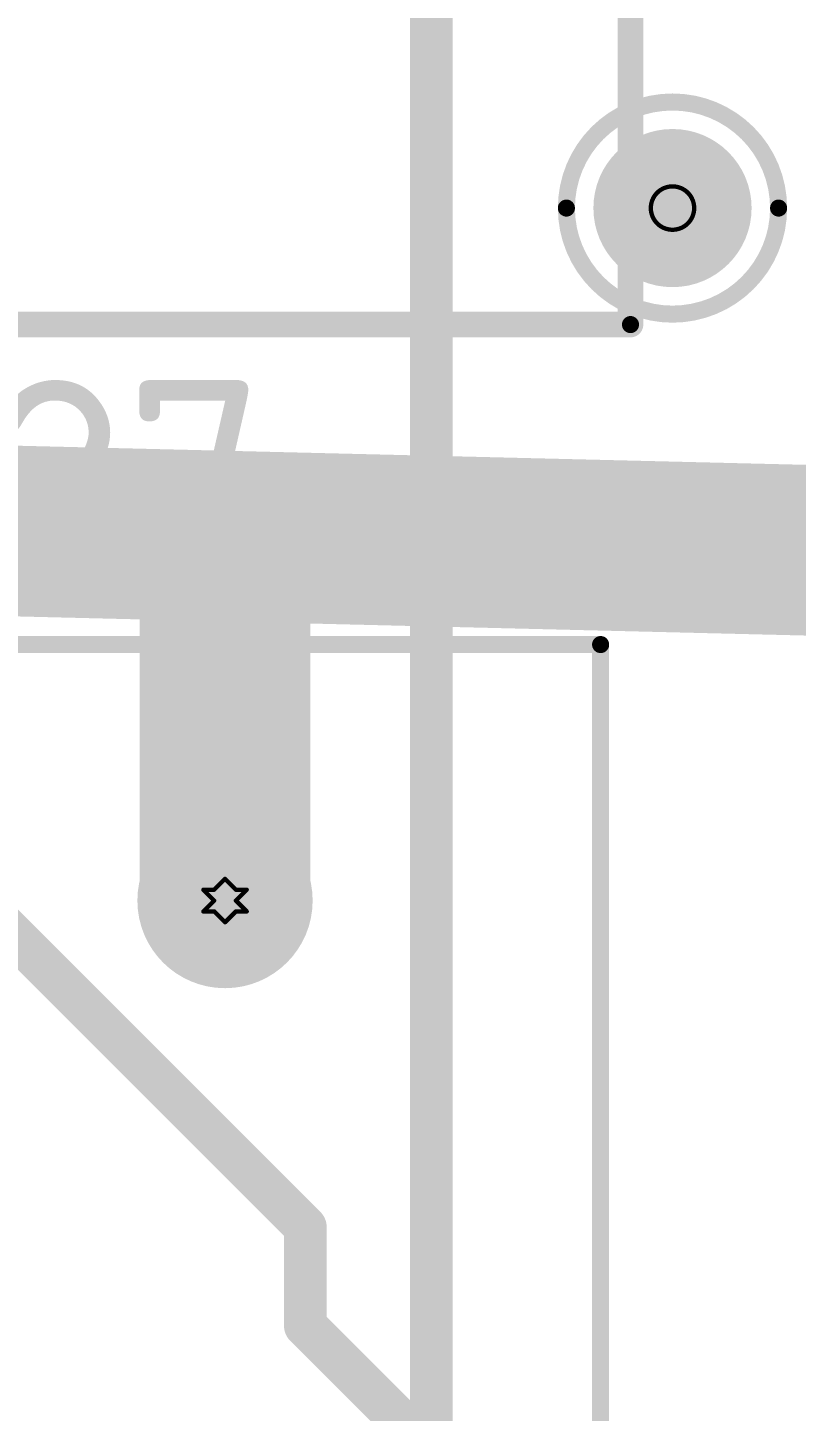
# Model space of a CAD drawing. Header units: millimetres. Extents: x 3219 to 51106, y -14166 to 2063.
# Drawn here: x 5620.67 to 5629.67, y 1815.87 to 1832.09 of the extents above; entities that cross this region are included whole.
import ezdxf

# ---------------------------------------------------------------- set-up
doc = ezdxf.new("R2010")
doc.units = ezdxf.units.MM
doc.layers.get('0').update_dxf_attribs({"lineweight": 53})
for name, color, linetype in [('Bottom Layer', 5, 'Continuous'), ('Bottom Solder', 6, 'Continuous'), ('Drill Drawing', 1, 'Continuous'), ('Mechanical 1', 6, 'Continuous'), ('Multi-Layer', 9, 'Continuous'), ('Top Layer', 1, 'Continuous'), ('Top Overlay', 2, 'Continuous'), ('Top Solder', 216, 'Continuous')]:
    doc.layers.add(name, color=color, linetype=linetype)
doc.styles.add('GOST type B', font='GOST_B.TTF', dxfattribs={"height": 3.5})

# ---------------------------------------------------------------- blocks, each defined once
blk = doc.blocks.new('_2_33_2_2PIN_2')
at = {"layer": 'Bottom Layer'}
h = blk.add_hatch(color=5, dxfattribs=at)
edge = h.paths.add_edge_path()
edge.add_arc((10.00000032, 0), 0.9249994199999999, 0, 360)
at = {"layer": 'Bottom Solder'}
h = blk.add_hatch(color=6, dxfattribs=at)
edge = h.paths.add_edge_path()
edge.add_arc((10.00000032, 0), 1.02659942, 0, 360)
at = {"layer": 'Multi-Layer'}
h = blk.add_hatch(color=9, dxfattribs=at)
edge = h.paths.add_edge_path()
edge.add_arc((10.00000032, 0), 0.9249994199999999, 0, 360)
at = {"layer": 'Top Layer'}
h = blk.add_hatch(color=1, dxfattribs=at)
edge = h.paths.add_edge_path()
edge.add_arc((10.00000032, 0), 0.9249994199999999, 0, 360)
at = {"layer": 'Top Solder'}
h = blk.add_hatch(color=216, dxfattribs=at)
edge = h.paths.add_edge_path()
edge.add_arc((10.00000032, 0), 1.02659942, 0, 360)
at = {"layer": 'Mechanical 1'}
for points in [[(12.99999686, 4.40017154, 0.1999996, 0.1999996, 0), (13.00000194, -4.39999628, 0.1999996, 0.1999996, 0)], [(13.00000194, -4.39999628, 0.1999996, 0.1999996, 0), (-4.699998219999999, -4.40000136, 0.1999996, 0.1999996, 0)]]:
    blk.add_lwpolyline(points, format="xyseb", dxfattribs=at)
blk.add_lwpolyline([(12.95000204, -4.39999628, 0.0999998, 0.0999998, 1), (13.05000184, -4.39999628, 0.0999998, 0.0999998, 1)], format="xyseb", close=True, dxfattribs=at)
blk.add_lwpolyline([(12.95000204, -4.39999628, 0.0999998, 0.0999998, 1), (13.05000184, -4.39999628, 0.0999998, 0.0999998, 1)], format="xyseb", close=True, dxfattribs=at)
at = {"layer": 'Top Overlay'}
for points in [[(12.99999686, 4.40017154, 0.1999996, 0.1999996, 0), (13.00000194, -4.399846419999999, 0.1999996, 0.1999996, 0)], [(-4.700005839999999, -4.399838799999999, 0.1999996, 0.1999996, 0), (13.00000194, -4.399846419999999, 0.1999996, 0.1999996, 0)]]:
    blk.add_lwpolyline(points, format="xyseb", dxfattribs=at)
blk.add_lwpolyline([(12.95000204, -4.399846419999999, 0.0999998, 0.0999998, 1), (13.05000184, -4.399846419999999, 0.0999998, 0.0999998, 1)], format="xyseb", close=True, dxfattribs=at)
blk.add_lwpolyline([(12.95000204, -4.399846419999999, 0.0999998, 0.0999998, 1), (13.05000184, -4.399846419999999, 0.0999998, 0.0999998, 1)], format="xyseb", close=True, dxfattribs=at)
blk = doc.blocks.new('_73_14__4____D28_40')
at = {"layer": 'Mechanical 1'}
for points in [[(23.99999772, 14.4999964, 0.1999996, 0.1999996, 0), (-23.99999772, 14.4999964, 0.1999996, 0.1999996, 0)], [(24.00000026, -13.99999994, 0.1999996, 0.1999996, 0), (23.99999772, 14.4999964, 0.1999996, 0.1999996, 0)]]:
    blk.add_lwpolyline(points, format="xyseb", dxfattribs=at)
blk.add_lwpolyline([(23.94999782, 14.4999964, 0.0999998, 0.0999998, 1), (24.04999762, 14.4999964, 0.0999998, 0.0999998, 1)], format="xyseb", close=True, dxfattribs=at)
blk.add_lwpolyline([(23.94999782, 14.4999964, 0.0999998, 0.0999998, 1), (24.04999762, 14.4999964, 0.0999998, 0.0999998, 1)], format="xyseb", close=True, dxfattribs=at)
at = {"layer": 'Top Overlay'}
for points in [[(23.99999772, 14.4999964, 0.2999994, 0.2999994, 0), (-23.99999772, 14.4999964, 0.2999994, 0.2999994, 0)], [(24.00000026, -13.99999994, 0.2999994, 0.2999994, 0), (23.99999772, 14.4999964, 0.2999994, 0.2999994, 0)]]:
    blk.add_lwpolyline(points, format="xyseb", dxfattribs=at)
blk.add_lwpolyline([(23.92499914, 14.4999964, 0.1499997, 0.1499997, 1), (24.0749963, 14.4999964, 0.1499997, 0.1499997, 1)], format="xyseb", close=True, dxfattribs=at)
blk.add_lwpolyline([(23.92499914, 14.4999964, 0.1499997, 0.1499997, 1), (24.0749963, 14.4999964, 0.1499997, 0.1499997, 1)], format="xyseb", close=True, dxfattribs=at)

msp = doc.modelspace()

# ---------------------------------------------------------------- hatches: boundary and pattern name
at = {"layer": 'Bottom Layer'}
h = msp.add_hatch(color=5, dxfattribs=at)
edge = h.paths.add_edge_path()
edge.add_arc((5628.220527565325, 1829.973092049654), 0.8249996199999998, 0, 360)
at = {"layer": 'Bottom Solder'}
h = msp.add_hatch(color=6, dxfattribs=at)
edge = h.paths.add_edge_path()
edge.add_arc((5628.220527565325, 1829.973092049654), 0.92659962, 0, 360)
at = {"layer": 'Multi-Layer'}
h = msp.add_hatch(color=9, dxfattribs=at)
edge = h.paths.add_edge_path()
edge.add_arc((5628.220527565325, 1829.973092049654), 0.8249996199999998, 0, 360)
at = {"layer": 'Top Layer'}
h = msp.add_hatch(color=1, dxfattribs=at)
edge = h.paths.add_edge_path()
edge.add_arc((5628.220527565325, 1829.973092049654), 0.8249996199999998, 0, 360)
at = {"layer": 'Top Solder'}
h = msp.add_hatch(color=216, dxfattribs=at)
edge = h.paths.add_edge_path()
edge.add_arc((5628.220527565325, 1829.973092049654), 0.92659962, 0, 360)

# ---------------------------------------------------------------- linework, layer by layer
at = {"layer": 'Bottom Layer'}
for points in [[(5617.521686885324, 1826.261544989654, 2.00000108, 2.00000108, 0), (5622.979049605325, 1826.129155109654, 2.00000108, 2.00000108, 0)], [(5622.979049605325, 1821.858617549654, 2.00000108, 2.00000108, 0), (5622.979049605325, 1826.129155109654, 2.00000108, 2.00000108, 0)], [(5622.979049605325, 1826.129155109654, 2.00000108, 2.00000108, 0), (5634.127927485326, 1825.858693369654, 2.00000108, 2.00000108, 0)], [(5619.093619225325, 1822.858105009654, 0.499999, 0.499999, 0), (5623.919619225326, 1818.032105009655, 0.499999, 0.499999, 0)], [(5622.978539065323, 1821.858107009654, 2.00000108, 2.00000108, 0), (5622.979049605325, 1821.858617549654, 2.00000108, 2.00000108, 0)], [(5623.919619225326, 1816.875018169654, 0.499999, 0.499999, 0), (5623.919619225326, 1818.032105009655, 0.499999, 0.499999, 0)], [(5623.919619225326, 1816.875018169654, 0.499999, 0.499999, 0), (5630.426291505326, 1810.368345889654, 0.499999, 0.499999, 0)]]:
    msp.add_lwpolyline(points, format="xyseb", dxfattribs=at)
for points in [[(5622.479050605325, 1826.129155109654, 1.00000054, 1.00000054, 1), (5623.479048605324, 1826.129155109654, 1.00000054, 1.00000054, 1)], [(5622.479050605325, 1826.129155109654, 1.00000054, 1.00000054, 1), (5623.479048605324, 1826.129155109654, 1.00000054, 1.00000054, 1)], [(5622.479050605325, 1826.129155109654, 1.00000054, 1.00000054, 1), (5623.479048605324, 1826.129155109654, 1.00000054, 1.00000054, 1)], [(5622.478540065324, 1821.858107009654, 1.00000054, 1.00000054, 1), (5623.478538065327, 1821.858107009654, 1.00000054, 1.00000054, 1)], [(5622.479050605325, 1821.858617549654, 1.00000054, 1.00000054, 1), (5623.479048605324, 1821.858617549654, 1.00000054, 1.00000054, 1)], [(5622.479050605325, 1821.858617549654, 1.00000054, 1.00000054, 1), (5623.479048605324, 1821.858617549654, 1.00000054, 1.00000054, 1)], [(5623.794620745324, 1818.032105009655, 0.2499995, 0.2499995, 1), (5624.044617705324, 1818.032105009655, 0.2499995, 0.2499995, 1)], [(5623.794620745324, 1818.032105009655, 0.2499995, 0.2499995, 1), (5624.044617705324, 1818.032105009655, 0.2499995, 0.2499995, 1)], [(5623.794620745324, 1816.875018169654, 0.2499995, 0.2499995, 1), (5624.044617705324, 1816.875018169654, 0.2499995, 0.2499995, 1)], [(5623.794620745324, 1816.875018169654, 0.2499995, 0.2499995, 1), (5624.044617705324, 1816.875018169654, 0.2499995, 0.2499995, 1)]]:
    msp.add_lwpolyline(points, format="xyseb", close=True, dxfattribs=at)
at = {"layer": 'Drill Drawing'}
for points in [[(5628.474527565326, 1829.973092049654, 0.0508, 0.0508, 1), (5627.966527565324, 1829.973092049654, 0.0508, 0.0508, 1)], [(5627.953827565325, 1829.973092049654, 0.0254, 0.0254, 1), (5627.979227565324, 1829.973092049654, 0.0254, 0.0254, 1)], [(5628.461827565327, 1829.973092049654, 0.0254, 0.0254, 1), (5628.487227565325, 1829.973092049654, 0.0254, 0.0254, 1)], [(5622.965839065324, 1822.112107009654, 0.0254, 0.0254, 1), (5622.991239065326, 1822.112107009654, 0.0254, 0.0254, 1)], [(5622.965839065324, 1822.112107009654, 0.0254, 0.0254, 1), (5622.991239065326, 1822.112107009654, 0.0254, 0.0254, 1)], [(5622.711839065323, 1821.985107009654, 0.0254, 0.0254, 1), (5622.737239065325, 1821.985107009654, 0.0254, 0.0254, 1)], [(5622.711839065323, 1821.985107009654, 0.0254, 0.0254, 1), (5622.737239065325, 1821.985107009654, 0.0254, 0.0254, 1)], [(5622.838839065324, 1821.985107009654, 0.0254, 0.0254, 1), (5622.864239065326, 1821.985107009654, 0.0254, 0.0254, 1)], [(5622.838839065324, 1821.985107009654, 0.0254, 0.0254, 1), (5622.864239065326, 1821.985107009654, 0.0254, 0.0254, 1)], [(5623.092839065324, 1821.985107009654, 0.0254, 0.0254, 1), (5623.118239065323, 1821.985107009654, 0.0254, 0.0254, 1)], [(5623.092839065324, 1821.985107009654, 0.0254, 0.0254, 1), (5623.118239065323, 1821.985107009654, 0.0254, 0.0254, 1)], [(5623.219839065325, 1821.985107009654, 0.0254, 0.0254, 1), (5623.245239065323, 1821.985107009654, 0.0254, 0.0254, 1)], [(5623.219839065325, 1821.985107009654, 0.0254, 0.0254, 1), (5623.245239065323, 1821.985107009654, 0.0254, 0.0254, 1)], [(5622.838839065324, 1821.858107009654, 0.0254, 0.0254, 1), (5622.864239065326, 1821.858107009654, 0.0254, 0.0254, 1)], [(5622.838839065324, 1821.858107009654, 0.0254, 0.0254, 1), (5622.864239065326, 1821.858107009654, 0.0254, 0.0254, 1)], [(5623.092839065324, 1821.858107009654, 0.0254, 0.0254, 1), (5623.118239065323, 1821.858107009654, 0.0254, 0.0254, 1)], [(5623.092839065324, 1821.858107009654, 0.0254, 0.0254, 1), (5623.118239065323, 1821.858107009654, 0.0254, 0.0254, 1)], [(5622.711839065323, 1821.731107009654, 0.0254, 0.0254, 1), (5622.737239065325, 1821.731107009654, 0.0254, 0.0254, 1)], [(5622.711839065323, 1821.731107009654, 0.0254, 0.0254, 1), (5622.737239065325, 1821.731107009654, 0.0254, 0.0254, 1)], [(5622.838839065324, 1821.731107009654, 0.0254, 0.0254, 1), (5622.864239065326, 1821.731107009654, 0.0254, 0.0254, 1)], [(5622.838839065324, 1821.731107009654, 0.0254, 0.0254, 1), (5622.864239065326, 1821.731107009654, 0.0254, 0.0254, 1)], [(5623.092839065324, 1821.731107009654, 0.0254, 0.0254, 1), (5623.118239065323, 1821.731107009654, 0.0254, 0.0254, 1)], [(5623.092839065324, 1821.731107009654, 0.0254, 0.0254, 1), (5623.118239065323, 1821.731107009654, 0.0254, 0.0254, 1)], [(5623.219839065325, 1821.731107009654, 0.0254, 0.0254, 1), (5623.245239065323, 1821.731107009654, 0.0254, 0.0254, 1)], [(5623.219839065325, 1821.731107009654, 0.0254, 0.0254, 1), (5623.245239065323, 1821.731107009654, 0.0254, 0.0254, 1)], [(5622.965839065324, 1821.604107009654, 0.0254, 0.0254, 1), (5622.991239065326, 1821.604107009654, 0.0254, 0.0254, 1)], [(5622.965839065324, 1821.604107009654, 0.0254, 0.0254, 1), (5622.991239065326, 1821.604107009654, 0.0254, 0.0254, 1)]]:
    msp.add_lwpolyline(points, format="xyseb", close=True, dxfattribs=at)
for points in [[(5622.851539065327, 1821.985107009654, 0.0508, 0.0508, 0), (5622.978539065323, 1822.112107009654, 0.0508, 0.0508, 0)], [(5622.978539065323, 1822.112107009654, 0.0508, 0.0508, 0), (5623.105539065324, 1821.985107009654, 0.0508, 0.0508, 0)], [(5622.724539065326, 1821.985107009654, 0.0508, 0.0508, 0), (5622.851539065327, 1821.858107009654, 0.0508, 0.0508, 0)], [(5622.724539065326, 1821.985107009654, 0.0508, 0.0508, 0), (5622.851539065327, 1821.985107009654, 0.0508, 0.0508, 0)], [(5623.105539065324, 1821.985107009654, 0.0508, 0.0508, 0), (5623.232539065324, 1821.985107009654, 0.0508, 0.0508, 0)], [(5623.105539065324, 1821.858107009654, 0.0508, 0.0508, 0), (5623.232539065324, 1821.985107009654, 0.0508, 0.0508, 0)], [(5622.724539065326, 1821.731107009654, 0.0508, 0.0508, 0), (5622.851539065327, 1821.858107009654, 0.0508, 0.0508, 0)], [(5623.105539065324, 1821.858107009654, 0.0508, 0.0508, 0), (5623.232539065324, 1821.731107009654, 0.0508, 0.0508, 0)], [(5622.724539065326, 1821.731107009654, 0.0508, 0.0508, 0), (5622.851539065327, 1821.731107009654, 0.0508, 0.0508, 0)], [(5622.851539065327, 1821.731107009654, 0.0508, 0.0508, 0), (5622.978539065323, 1821.604107009654, 0.0508, 0.0508, 0)], [(5622.978539065323, 1821.604107009654, 0.0508, 0.0508, 0), (5623.105539065324, 1821.731107009654, 0.0508, 0.0508, 0)], [(5623.105539065324, 1821.731107009654, 0.0508, 0.0508, 0), (5623.232539065324, 1821.731107009654, 0.0508, 0.0508, 0)]]:
    msp.add_lwpolyline(points, format="xyseb", dxfattribs=at)
at = {"layer": 'Top Layer'}
msp.add_lwpolyline([(5625.395534485324, 1802.335085349654, 0.499999, 0.499999, 0), (5625.395534485324, 1850.941112089654, 0.499999, 0.499999, 0)], format="xyseb", dxfattribs=at)
at = {"layer": 'Top Overlay'}
for points in [[(5629.463517205324, 1829.973092049654, 0.1999996, 0.1999996, 1), (5626.977537925326, 1829.973092049654, 0.1999996, 0.1999996, 1)], [(5626.927538025324, 1829.973092049654, 0.0999998, 0.0999998, 1), (5627.027537825325, 1829.973092049654, 0.0999998, 0.0999998, 1)], [(5629.413517305326, 1829.973092049654, 0.0999998, 0.0999998, 1), (5629.513517105326, 1829.973092049654, 0.0999998, 0.0999998, 1)]]:
    msp.add_lwpolyline(points, format="xyseb", close=True, dxfattribs=at)

# ---------------------------------------------------------------- block references
for name, p, rotation in [('_73_14__4____D28_40', (5613.228538245326, 1852.608106469654), 270), ('_2_33_2_2PIN_2', (5622.978539065323, 1811.858106689655), 90)]:
    msp.add_blockref(name, p, dxfattribs=dict(rotation=rotation))

# ---------------------------------------------------------------- texts
at = {"layer": 'Top Overlay', "style": 'GOST type B'}
msp.add_text('R27', height=2.50000008, dxfattribs=at).set_placement((5618.205528545324, 1825.458290309654))

doc.saveas('drawing.dxf')
